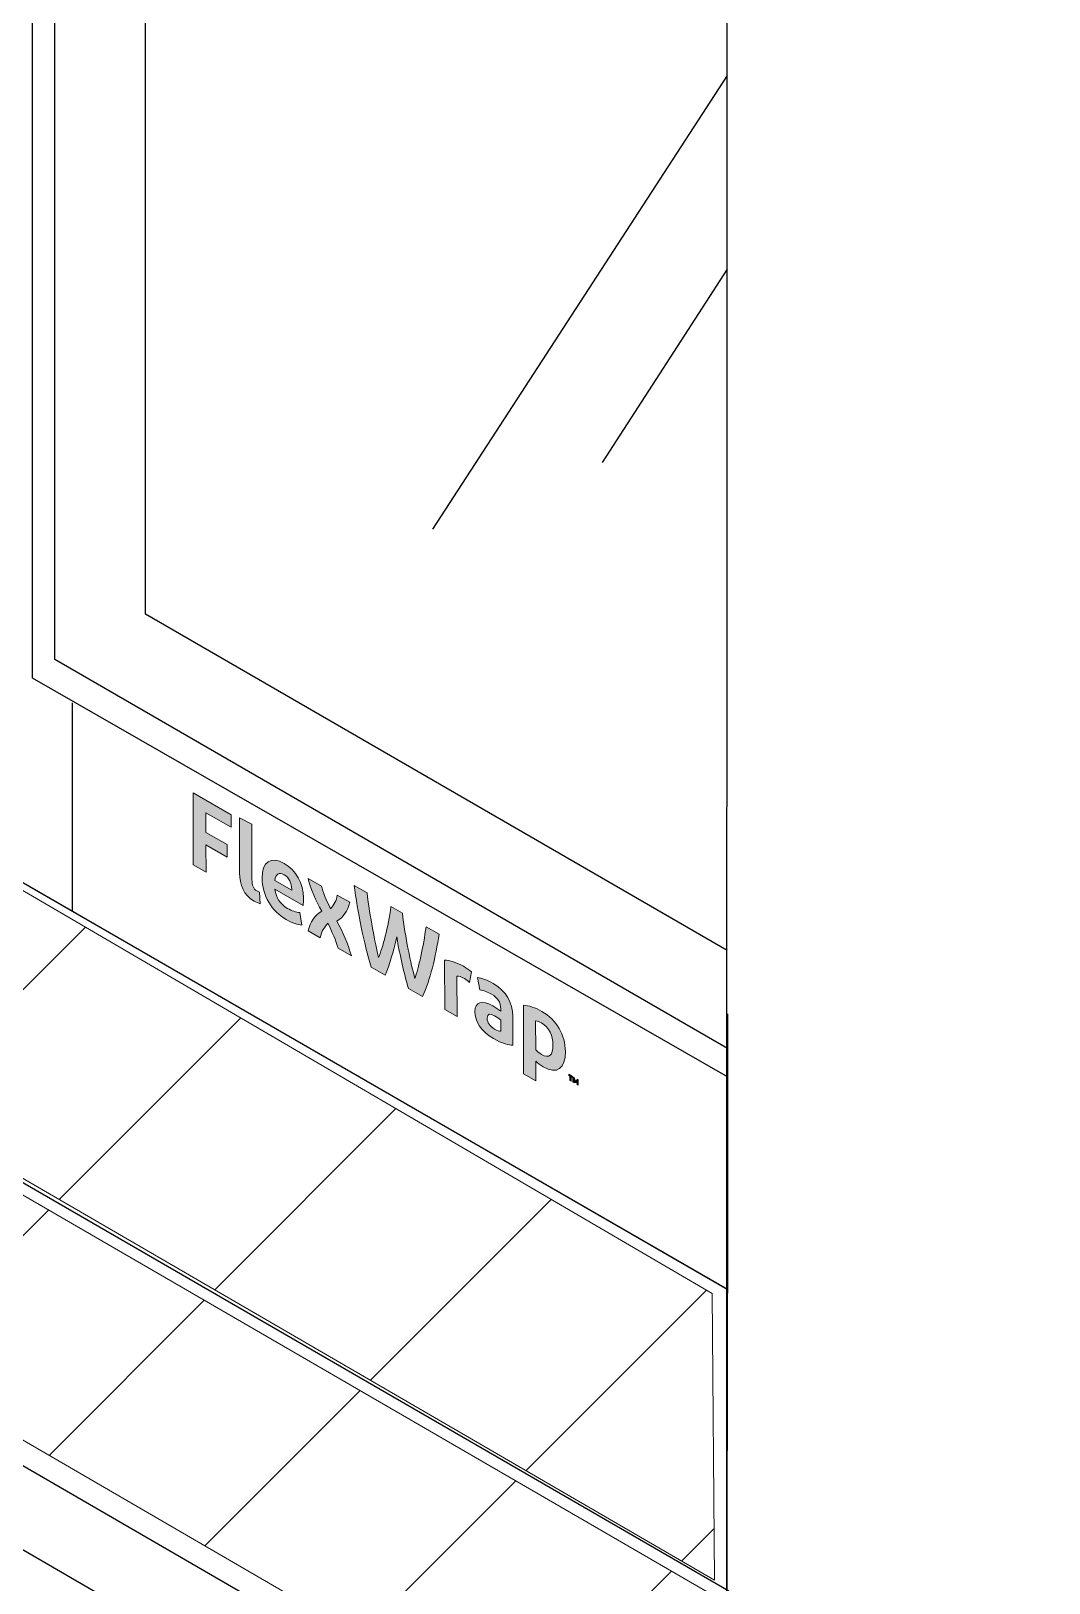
# Model space of a CAD drawing. Extents: x -1279 to 5791, y -3809 to 1769.
# Drawn here: x 4988.3 to 5046.8, y -2838.6 to -2749.4 of the extents above; entities that cross this region are included whole.
import ezdxf

# ---------------------------------------------------------------- set-up
doc = ezdxf.new("R2010")
doc.units = 0
doc.header["$MEASUREMENT"] = 0
for name, color, linetype, lineweight in [('G-ANNO-TTLB', 7, 'Continuous', 0), ('Layer 12', 7, 'Continuous', 0), ('TYVEK', 7, 'Continuous', 0)]:
    doc.layers.add(name, color=color, linetype=linetype, lineweight=lineweight)
pattern_1 = [(45, (0, 0), (-7.071067, 7.071069), [])]

# ---------------------------------------------------------------- blocks, each defined once
blk = doc.blocks.new('Block_279')
at = {"layer": 'TYVEK', "true_color": 0x003b71, "transparency": 33554687}
h = blk.add_hatch(color=156, dxfattribs=at)
h.dxf.hatch_style = 2
edge = h.paths.add_edge_path()
edge.add_spline(control_points=[(4997.631, -2797.314), (4997.631, -2797.314), (4997.621, -2793.173), (4997.621, -2793.173), (4997.621, -2793.173), (4999.806, -2794.428), (4999.806, -2794.428), (4999.806, -2794.428), (4999.808, -2795.149), (4999.808, -2795.149), (4999.808, -2795.149), (4998.356, -2794.316), (4998.356, -2794.316), (4998.356, -2794.316), (4998.359, -2795.44), (4998.359, -2795.44), (4998.359, -2795.44), (4999.58, -2796.141), (4999.58, -2796.141), (4999.58, -2796.141), (4999.581, -2796.862), (4999.581, -2796.862), (4999.581, -2796.862), (4998.36, -2796.161), (4998.36, -2796.161), (4998.36, -2796.161), (4998.364, -2797.735), (4998.364, -2797.735), (4998.364, -2797.735), (4997.631, -2797.314), (4997.631, -2797.314)], knot_values=[0, 0, 0, 0, 1, 1, 1, 2, 2, 2, 3, 3, 3, 4, 4, 4, 5, 5, 5, 6, 6, 6, 7, 7, 7, 8, 8, 8, 9, 9, 9, 10, 10, 10, 10], degree=3, periodic=0)
h = blk.add_hatch(color=156, dxfattribs=at)
h.dxf.hatch_style = 2
edge = h.paths.add_edge_path()
edge.add_spline(control_points=[(5001.004, -2798.157), (5001.004, -2798.477), (5001.077, -2798.69), (5001.282, -2798.807), (5001.333, -2798.837), (5001.385, -2798.86), (5001.431, -2798.875), (5001.431, -2798.875), (5001.484, -2799.549), (5001.484, -2799.549), (5001.386, -2799.517), (5001.227, -2799.449), (5001.125, -2799.39), (5000.535, -2799.052), (5000.297, -2798.473), (5000.296, -2797.763), (5000.296, -2797.763), (5000.288, -2794.604), (5000.288, -2794.604), (5000.288, -2794.604), (5000.996, -2794.963), (5000.996, -2794.963), (5000.996, -2794.963), (5001.004, -2798.157), (5001.004, -2798.157)], knot_values=[0, 0, 0, 0, 1, 1, 1, 2, 2, 2, 3, 3, 3, 4, 4, 4, 5, 5, 5, 6, 6, 6, 7, 7, 7, 8, 8, 8, 8], degree=3, periodic=0)
h = blk.add_hatch(color=156, dxfattribs=at)
h.dxf.hatch_style = 2
edge = h.paths.add_edge_path()
edge.add_spline(control_points=[(5002.315, -2798.207), (5002.315, -2798.207), (5003.29, -2798.767), (5003.29, -2798.767), (5003.29, -2798.767), (5003.29, -2798.696), (5003.29, -2798.696), (5003.289, -2798.365), (5003.135, -2798.034), (5002.852, -2797.872), (5002.555, -2797.701), (5002.36, -2797.832), (5002.315, -2798.207)], knot_values=[0, 0, 0, 0, 1, 1, 1, 2, 2, 2, 3, 3, 3, 4, 4, 4, 4], degree=3, periodic=0)
edge = h.paths.add_edge_path()
edge.add_spline(control_points=[(5003.874, -2800.768), (5003.648, -2800.757), (5003.315, -2800.648), (5002.976, -2800.454), (5002.151, -2799.98), (5001.585, -2799.052), (5001.582, -2798.07), (5001.58, -2797.13), (5002.097, -2796.788), (5002.851, -2797.221), (5003.523, -2797.607), (5003.965, -2798.41), (5003.967, -2799.203), (5003.968, -2799.381), (5003.958, -2799.528), (5003.948, -2799.641), (5003.948, -2799.641), (5002.327, -2798.71), (5002.327, -2798.71), (5002.395, -2799.222), (5002.636, -2799.573), (5003.047, -2799.809), (5003.298, -2799.953), (5003.539, -2800.026), (5003.759, -2800.047), (5003.759, -2800.047), (5003.874, -2800.768), (5003.874, -2800.768)], knot_values=[0, 0, 0, 0, 1, 1, 1, 2, 2, 2, 3, 3, 3, 4, 4, 4, 5, 5, 5, 6, 6, 6, 7, 7, 7, 8, 8, 8, 9, 9, 9, 9], degree=3, periodic=0)
h = blk.add_hatch(color=156, dxfattribs=at)
h.dxf.hatch_style = 2
edge = h.paths.add_edge_path()
edge.add_spline(control_points=[(5005.014, -2799.97), (5004.669, -2799.334), (5004.397, -2798.77), (5004.236, -2798.087), (5004.236, -2798.087), (5005, -2798.526), (5005, -2798.526), (5005.068, -2798.831), (5005.294, -2799.363), (5005.521, -2799.829), (5005.71, -2799.613), (5005.873, -2799.358), (5005.908, -2799.048), (5005.908, -2799.048), (5006.627, -2799.46), (5006.627, -2799.46), (5006.495, -2799.998), (5006.27, -2800.301), (5005.887, -2800.535), (5006.257, -2801.227), (5006.509, -2801.785), (5006.721, -2802.533), (5006.721, -2802.533), (5005.957, -2802.094), (5005.957, -2802.094), (5005.848, -2801.701), (5005.591, -2801.11), (5005.375, -2800.661), (5005.18, -2800.874), (5004.997, -2801.123), (5004.926, -2801.502), (5004.926, -2801.502), (5004.238, -2801.107), (5004.238, -2801.107), (5004.365, -2800.566), (5004.605, -2800.231), (5005.014, -2799.97)], knot_values=[0, 0, 0, 0, 1, 1, 1, 2, 2, 2, 3, 3, 3, 4, 4, 4, 5, 5, 5, 6, 6, 6, 7, 7, 7, 8, 8, 8, 9, 9, 9, 10, 10, 10, 11, 11, 11, 12, 12, 12, 12], degree=3, periodic=0)
h = blk.add_hatch(color=156, dxfattribs=at)
h.dxf.hatch_style = 2
edge = h.paths.add_edge_path()
edge.add_spline(control_points=[(5011.015, -2800.863), (5011.015, -2800.863), (5011.764, -2801.293), (5011.764, -2801.293), (5011.573, -2802.559), (5011.238, -2803.992), (5010.805, -2804.877), (5010.805, -2804.877), (5010, -2804.415), (5010, -2804.415), (5009.746, -2803.531), (5009.518, -2802.532), (5009.326, -2801.453), (5009.134, -2802.311), (5008.915, -2803.054), (5008.661, -2803.646), (5008.661, -2803.646), (5007.855, -2803.184), (5007.855, -2803.184), (5007.442, -2801.812), (5007.074, -2799.976), (5006.881, -2798.489), (5006.881, -2798.489), (5007.624, -2798.916), (5007.624, -2798.916), (5007.786, -2800.256), (5008.077, -2801.823), (5008.289, -2802.635), (5008.508, -2802.07), (5008.849, -2800.907), (5008.994, -2799.703), (5008.994, -2799.703), (5009.651, -2800.08), (5009.651, -2800.08), (5009.808, -2801.457), (5010.145, -2803.009), (5010.372, -2803.831), (5010.576, -2803.257), (5010.865, -2802.023), (5011.015, -2800.863)], knot_values=[0, 0, 0, 0, 1, 1, 1, 2, 2, 2, 3, 3, 3, 4, 4, 4, 5, 5, 5, 6, 6, 6, 7, 7, 7, 8, 8, 8, 9, 9, 9, 10, 10, 10, 11, 11, 11, 12, 12, 12, 13, 13, 13, 13], degree=3, periodic=0)
h = blk.add_hatch(color=156, dxfattribs=at)
h.dxf.hatch_style = 2
edge = h.paths.add_edge_path()
edge.add_spline(control_points=[(5013.157, -2803.138), (5013.342, -2803.244), (5013.516, -2803.368), (5013.619, -2803.457), (5013.619, -2803.457), (5013.518, -2804.066), (5013.518, -2804.066), (5013.431, -2803.981), (5013.323, -2803.907), (5013.215, -2803.845), (5013.026, -2803.736), (5012.897, -2803.704), (5012.79, -2803.701), (5012.79, -2803.701), (5012.795, -2806.02), (5012.795, -2806.02), (5012.795, -2806.02), (5012.088, -2805.614), (5012.088, -2805.614), (5012.088, -2805.614), (5012.081, -2802.78), (5012.081, -2802.78), (5012.357, -2802.779), (5012.788, -2802.926), (5013.157, -2803.138)], knot_values=[0, 0, 0, 0, 1, 1, 1, 2, 2, 2, 3, 3, 3, 4, 4, 4, 5, 5, 5, 6, 6, 6, 7, 7, 7, 8, 8, 8, 8], degree=3, periodic=0)
h = blk.add_hatch(color=156, dxfattribs=at)
h.dxf.hatch_style = 2
edge = h.paths.add_edge_path()
edge.add_spline(control_points=[(5015.313, -2806.869), (5015.313, -2806.869), (5015.311, -2806.236), (5015.311, -2806.236), (5015.193, -2806.138), (5015.07, -2806.05), (5014.947, -2805.979), (5014.711, -2805.844), (5014.527, -2805.844), (5014.527, -2806.122), (5014.528, -2806.371), (5014.682, -2806.589), (5014.954, -2806.745), (5015.108, -2806.834), (5015.236, -2806.872), (5015.313, -2806.869)], knot_values=[0, 0, 0, 0, 1, 1, 1, 2, 2, 2, 3, 3, 3, 4, 4, 4, 5, 5, 5, 5], degree=3, periodic=0)
edge = h.paths.add_edge_path()
edge.add_spline(control_points=[(5014.884, -2807.29), (5014.181, -2806.886), (5013.826, -2806.287), (5013.825, -2805.754), (5013.823, -2805.169), (5014.238, -2805.064), (5014.853, -2805.412), (5014.997, -2805.494), (5015.182, -2805.624), (5015.31, -2805.721), (5015.31, -2805.721), (5015.31, -2805.579), (5015.31, -2805.579), (5015.309, -2805.218), (5015.129, -2804.944), (5014.785, -2804.746), (5014.56, -2804.617), (5014.318, -2804.52), (5014.108, -2804.499), (5014.108, -2804.499), (5013.979, -2803.787), (5013.979, -2803.787), (5014.199, -2803.807), (5014.553, -2803.939), (5014.866, -2804.119), (5015.62, -2804.552), (5015.995, -2805.228), (5015.997, -2806.027), (5015.997, -2806.027), (5016.001, -2807.671), (5016.001, -2807.671), (5015.791, -2807.675), (5015.397, -2807.584), (5014.884, -2807.29)], knot_values=[0, 0, 0, 0, 1, 1, 1, 2, 2, 2, 3, 3, 3, 4, 4, 4, 5, 5, 5, 6, 6, 6, 7, 7, 7, 8, 8, 8, 9, 9, 9, 10, 10, 10, 11, 11, 11, 11], degree=3, periodic=0)
h = blk.add_hatch(color=156, dxfattribs=at)
h.dxf.hatch_style = 2
edge = h.paths.add_edge_path()
edge.add_spline(control_points=[(5017.647, -2808.203), (5018.099, -2808.462), (5018.308, -2808.263), (5018.307, -2807.654), (5018.305, -2807.122), (5018.11, -2806.655), (5017.643, -2806.387), (5017.515, -2806.313), (5017.422, -2806.29), (5017.315, -2806.275), (5017.315, -2806.275), (5017.319, -2807.931), (5017.319, -2807.931), (5017.416, -2808.035), (5017.498, -2808.117), (5017.647, -2808.203)], knot_values=[0, 0, 0, 0, 1, 1, 1, 2, 2, 2, 3, 3, 3, 4, 4, 4, 5, 5, 5, 5], degree=3, periodic=0)
edge = h.paths.add_edge_path()
edge.add_spline(control_points=[(5017.751, -2808.924), (5017.572, -2808.821), (5017.449, -2808.727), (5017.32, -2808.6), (5017.32, -2808.6), (5017.323, -2809.724), (5017.323, -2809.724), (5017.323, -2809.724), (5016.62, -2809.32), (5016.62, -2809.32), (5016.62, -2809.32), (5016.611, -2805.375), (5016.611, -2805.375), (5016.903, -2805.389), (5017.313, -2805.524), (5017.677, -2805.733), (5018.518, -2806.216), (5019.023, -2807.096), (5019.025, -2808.043), (5019.027, -2809.013), (5018.552, -2809.384), (5017.751, -2808.924)], knot_values=[0, 0, 0, 0, 1, 1, 1, 2, 2, 2, 3, 3, 3, 4, 4, 4, 5, 5, 5, 6, 6, 6, 7, 7, 7, 7], degree=3, periodic=0)
h = blk.add_hatch(color=156, dxfattribs=at)
h.dxf.hatch_style = 2
edge = h.paths.add_edge_path()
edge.add_spline(control_points=[(5019.533, -2809.529), (5019.559, -2809.617), (5019.584, -2809.683), (5019.615, -2809.754), (5019.645, -2809.718), (5019.667, -2809.678), (5019.692, -2809.62), (5019.692, -2809.62), (5019.766, -2809.663), (5019.766, -2809.663), (5019.766, -2809.663), (5019.766, -2809.969), (5019.766, -2809.969), (5019.766, -2809.969), (5019.702, -2809.932), (5019.702, -2809.932), (5019.702, -2809.932), (5019.702, -2809.791), (5019.702, -2809.791), (5019.702, -2809.791), (5019.705, -2809.745), (5019.705, -2809.745), (5019.684, -2809.779), (5019.66, -2809.813), (5019.638, -2809.839), (5019.638, -2809.839), (5019.589, -2809.811), (5019.589, -2809.811), (5019.567, -2809.759), (5019.542, -2809.695), (5019.521, -2809.636), (5019.521, -2809.636), (5019.524, -2809.689), (5019.524, -2809.689), (5019.524, -2809.689), (5019.524, -2809.83), (5019.524, -2809.83), (5019.524, -2809.83), (5019.46, -2809.793), (5019.46, -2809.793), (5019.46, -2809.793), (5019.459, -2809.487), (5019.459, -2809.487), (5019.459, -2809.487), (5019.533, -2809.529), (5019.533, -2809.529)], knot_values=[0, 0, 0, 0, 1, 1, 1, 2, 2, 2, 3, 3, 3, 4, 4, 4, 5, 5, 5, 6, 6, 6, 7, 7, 7, 8, 8, 8, 9, 9, 9, 10, 10, 10, 11, 11, 11, 12, 12, 12, 13, 13, 13, 14, 14, 14, 15, 15, 15, 15], degree=3, periodic=0)
edge = h.paths.add_edge_path()
edge.add_spline(control_points=[(5019.287, -2809.456), (5019.287, -2809.456), (5019.216, -2809.415), (5019.216, -2809.415), (5019.216, -2809.415), (5019.215, -2809.347), (5019.215, -2809.347), (5019.215, -2809.347), (5019.43, -2809.47), (5019.43, -2809.47), (5019.43, -2809.47), (5019.43, -2809.538), (5019.43, -2809.538), (5019.43, -2809.538), (5019.358, -2809.497), (5019.358, -2809.497), (5019.358, -2809.497), (5019.359, -2809.735), (5019.359, -2809.735), (5019.359, -2809.735), (5019.288, -2809.694), (5019.288, -2809.694), (5019.288, -2809.694), (5019.287, -2809.456), (5019.287, -2809.456)], knot_values=[0, 0, 0, 0, 1, 1, 1, 2, 2, 2, 3, 3, 3, 4, 4, 4, 5, 5, 5, 6, 6, 6, 7, 7, 7, 8, 8, 8, 8], degree=3, periodic=0)
at = {"layer": 'TYVEK'}
for points, knots in [([(4997.631, -2797.314), (4997.631, -2797.314), (4997.621, -2793.173), (4997.621, -2793.173), (4997.621, -2793.173), (4999.806, -2794.428), (4999.806, -2794.428), (4999.806, -2794.428), (4999.808, -2795.149), (4999.808, -2795.149), (4999.808, -2795.149), (4998.356, -2794.316), (4998.356, -2794.316), (4998.356, -2794.316), (4998.359, -2795.44), (4998.359, -2795.44), (4998.359, -2795.44), (4999.58, -2796.141), (4999.58, -2796.141), (4999.58, -2796.141), (4999.581, -2796.862), (4999.581, -2796.862), (4999.581, -2796.862), (4998.36, -2796.161), (4998.36, -2796.161), (4998.36, -2796.161), (4998.364, -2797.735), (4998.364, -2797.735), (4998.364, -2797.735), (4997.631, -2797.314), (4997.631, -2797.314)], [0, 0, 0, 0, 1, 1, 1, 2, 2, 2, 3, 3, 3, 4, 4, 4, 5, 5, 5, 6, 6, 6, 7, 7, 7, 8, 8, 8, 9, 9, 9, 10, 10, 10, 10]), ([(5001.004, -2798.157), (5001.004, -2798.477), (5001.077, -2798.69), (5001.282, -2798.807), (5001.333, -2798.837), (5001.385, -2798.86), (5001.431, -2798.875), (5001.431, -2798.875), (5001.484, -2799.549), (5001.484, -2799.549), (5001.386, -2799.517), (5001.227, -2799.449), (5001.125, -2799.39), (5000.535, -2799.052), (5000.297, -2798.473), (5000.296, -2797.763), (5000.296, -2797.763), (5000.288, -2794.604), (5000.288, -2794.604), (5000.288, -2794.604), (5000.996, -2794.963), (5000.996, -2794.963), (5000.996, -2794.963), (5001.004, -2798.157), (5001.004, -2798.157)], [0, 0, 0, 0, 1, 1, 1, 2, 2, 2, 3, 3, 3, 4, 4, 4, 5, 5, 5, 6, 6, 6, 7, 7, 7, 8, 8, 8, 8]), ([(5003.874, -2800.768), (5003.648, -2800.757), (5003.315, -2800.648), (5002.976, -2800.454), (5002.151, -2799.98), (5001.585, -2799.052), (5001.582, -2798.07), (5001.58, -2797.13), (5002.097, -2796.788), (5002.851, -2797.221), (5003.523, -2797.607), (5003.965, -2798.41), (5003.967, -2799.203), (5003.968, -2799.381), (5003.958, -2799.528), (5003.948, -2799.641), (5003.948, -2799.641), (5002.327, -2798.71), (5002.327, -2798.71), (5002.395, -2799.222), (5002.636, -2799.573), (5003.047, -2799.809), (5003.298, -2799.953), (5003.539, -2800.026), (5003.759, -2800.047), (5003.759, -2800.047), (5003.874, -2800.768), (5003.874, -2800.768)], [0, 0, 0, 0, 1, 1, 1, 2, 2, 2, 3, 3, 3, 4, 4, 4, 5, 5, 5, 6, 6, 6, 7, 7, 7, 8, 8, 8, 9, 9, 9, 9]), ([(5002.315, -2798.207), (5002.315, -2798.207), (5003.29, -2798.767), (5003.29, -2798.767), (5003.29, -2798.767), (5003.29, -2798.696), (5003.29, -2798.696), (5003.289, -2798.365), (5003.135, -2798.034), (5002.852, -2797.872), (5002.555, -2797.701), (5002.36, -2797.832), (5002.315, -2798.207)], [0, 0, 0, 0, 1, 1, 1, 2, 2, 2, 3, 3, 3, 4, 4, 4, 4]), ([(5005.014, -2799.97), (5004.669, -2799.334), (5004.397, -2798.77), (5004.236, -2798.087), (5004.236, -2798.087), (5005, -2798.526), (5005, -2798.526), (5005.068, -2798.831), (5005.294, -2799.363), (5005.521, -2799.829), (5005.71, -2799.613), (5005.873, -2799.358), (5005.908, -2799.048), (5005.908, -2799.048), (5006.627, -2799.46), (5006.627, -2799.46), (5006.495, -2799.998), (5006.27, -2800.301), (5005.887, -2800.535), (5006.257, -2801.227), (5006.509, -2801.785), (5006.721, -2802.533), (5006.721, -2802.533), (5005.957, -2802.094), (5005.957, -2802.094), (5005.848, -2801.701), (5005.591, -2801.11), (5005.375, -2800.661), (5005.18, -2800.874), (5004.997, -2801.123), (5004.926, -2801.502), (5004.926, -2801.502), (5004.238, -2801.107), (5004.238, -2801.107), (5004.365, -2800.566), (5004.605, -2800.231), (5005.014, -2799.97)], [0, 0, 0, 0, 1, 1, 1, 2, 2, 2, 3, 3, 3, 4, 4, 4, 5, 5, 5, 6, 6, 6, 7, 7, 7, 8, 8, 8, 9, 9, 9, 10, 10, 10, 11, 11, 11, 12, 12, 12, 12]), ([(5011.015, -2800.863), (5011.015, -2800.863), (5011.764, -2801.293), (5011.764, -2801.293), (5011.573, -2802.559), (5011.238, -2803.992), (5010.805, -2804.877), (5010.805, -2804.877), (5010, -2804.415), (5010, -2804.415), (5009.746, -2803.531), (5009.518, -2802.532), (5009.326, -2801.453), (5009.134, -2802.311), (5008.915, -2803.054), (5008.661, -2803.646), (5008.661, -2803.646), (5007.855, -2803.184), (5007.855, -2803.184), (5007.442, -2801.812), (5007.074, -2799.976), (5006.881, -2798.489), (5006.881, -2798.489), (5007.624, -2798.916), (5007.624, -2798.916), (5007.786, -2800.256), (5008.077, -2801.823), (5008.289, -2802.635), (5008.508, -2802.07), (5008.849, -2800.907), (5008.994, -2799.703), (5008.994, -2799.703), (5009.651, -2800.08), (5009.651, -2800.08), (5009.808, -2801.457), (5010.145, -2803.009), (5010.372, -2803.831), (5010.576, -2803.257), (5010.865, -2802.023), (5011.015, -2800.863)], [0, 0, 0, 0, 1, 1, 1, 2, 2, 2, 3, 3, 3, 4, 4, 4, 5, 5, 5, 6, 6, 6, 7, 7, 7, 8, 8, 8, 9, 9, 9, 10, 10, 10, 11, 11, 11, 12, 12, 12, 13, 13, 13, 13]), ([(5013.157, -2803.138), (5013.342, -2803.244), (5013.516, -2803.368), (5013.619, -2803.457), (5013.619, -2803.457), (5013.518, -2804.066), (5013.518, -2804.066), (5013.431, -2803.981), (5013.323, -2803.907), (5013.215, -2803.845), (5013.026, -2803.736), (5012.897, -2803.704), (5012.79, -2803.701), (5012.79, -2803.701), (5012.795, -2806.02), (5012.795, -2806.02), (5012.795, -2806.02), (5012.088, -2805.614), (5012.088, -2805.614), (5012.088, -2805.614), (5012.081, -2802.78), (5012.081, -2802.78), (5012.357, -2802.779), (5012.788, -2802.926), (5013.157, -2803.138)], [0, 0, 0, 0, 1, 1, 1, 2, 2, 2, 3, 3, 3, 4, 4, 4, 5, 5, 5, 6, 6, 6, 7, 7, 7, 8, 8, 8, 8]), ([(5014.884, -2807.29), (5014.181, -2806.886), (5013.826, -2806.287), (5013.825, -2805.754), (5013.823, -2805.169), (5014.238, -2805.064), (5014.853, -2805.412), (5014.997, -2805.494), (5015.182, -2805.624), (5015.31, -2805.721), (5015.31, -2805.721), (5015.31, -2805.579), (5015.31, -2805.579), (5015.309, -2805.218), (5015.129, -2804.944), (5014.785, -2804.746), (5014.56, -2804.617), (5014.318, -2804.52), (5014.108, -2804.499), (5014.108, -2804.499), (5013.979, -2803.787), (5013.979, -2803.787), (5014.199, -2803.807), (5014.553, -2803.939), (5014.866, -2804.119), (5015.62, -2804.552), (5015.995, -2805.228), (5015.997, -2806.027), (5015.997, -2806.027), (5016.001, -2807.671), (5016.001, -2807.671), (5015.791, -2807.675), (5015.397, -2807.584), (5014.884, -2807.29)], [0, 0, 0, 0, 1, 1, 1, 2, 2, 2, 3, 3, 3, 4, 4, 4, 5, 5, 5, 6, 6, 6, 7, 7, 7, 8, 8, 8, 9, 9, 9, 10, 10, 10, 11, 11, 11, 11]), ([(5017.751, -2808.924), (5017.572, -2808.821), (5017.449, -2808.727), (5017.32, -2808.6), (5017.32, -2808.6), (5017.323, -2809.724), (5017.323, -2809.724), (5017.323, -2809.724), (5016.62, -2809.32), (5016.62, -2809.32), (5016.62, -2809.32), (5016.611, -2805.375), (5016.611, -2805.375), (5016.903, -2805.389), (5017.313, -2805.524), (5017.677, -2805.733), (5018.518, -2806.216), (5019.023, -2807.096), (5019.025, -2808.043), (5019.027, -2809.013), (5018.552, -2809.384), (5017.751, -2808.924)], [0, 0, 0, 0, 1, 1, 1, 2, 2, 2, 3, 3, 3, 4, 4, 4, 5, 5, 5, 6, 6, 6, 7, 7, 7, 7]), ([(5015.313, -2806.869), (5015.313, -2806.869), (5015.311, -2806.236), (5015.311, -2806.236), (5015.193, -2806.138), (5015.07, -2806.05), (5014.947, -2805.979), (5014.711, -2805.844), (5014.527, -2805.844), (5014.527, -2806.122), (5014.528, -2806.371), (5014.682, -2806.589), (5014.954, -2806.745), (5015.108, -2806.834), (5015.236, -2806.872), (5015.313, -2806.869)], [0, 0, 0, 0, 1, 1, 1, 2, 2, 2, 3, 3, 3, 4, 4, 4, 5, 5, 5, 5]), ([(5017.647, -2808.203), (5018.099, -2808.462), (5018.308, -2808.263), (5018.307, -2807.654), (5018.305, -2807.122), (5018.11, -2806.655), (5017.643, -2806.387), (5017.515, -2806.313), (5017.422, -2806.29), (5017.315, -2806.275), (5017.315, -2806.275), (5017.319, -2807.931), (5017.319, -2807.931), (5017.416, -2808.035), (5017.498, -2808.117), (5017.647, -2808.203)], [0, 0, 0, 0, 1, 1, 1, 2, 2, 2, 3, 3, 3, 4, 4, 4, 5, 5, 5, 5]), ([(5019.287, -2809.456), (5019.287, -2809.456), (5019.216, -2809.415), (5019.216, -2809.415), (5019.216, -2809.415), (5019.215, -2809.347), (5019.215, -2809.347), (5019.215, -2809.347), (5019.43, -2809.47), (5019.43, -2809.47), (5019.43, -2809.47), (5019.43, -2809.538), (5019.43, -2809.538), (5019.43, -2809.538), (5019.358, -2809.497), (5019.358, -2809.497), (5019.358, -2809.497), (5019.359, -2809.735), (5019.359, -2809.735), (5019.359, -2809.735), (5019.288, -2809.694), (5019.288, -2809.694), (5019.288, -2809.694), (5019.287, -2809.456), (5019.287, -2809.456)], [0, 0, 0, 0, 1, 1, 1, 2, 2, 2, 3, 3, 3, 4, 4, 4, 5, 5, 5, 6, 6, 6, 7, 7, 7, 8, 8, 8, 8]), ([(5019.533, -2809.529), (5019.559, -2809.617), (5019.584, -2809.683), (5019.615, -2809.754), (5019.645, -2809.718), (5019.667, -2809.678), (5019.692, -2809.62), (5019.692, -2809.62), (5019.766, -2809.663), (5019.766, -2809.663), (5019.766, -2809.663), (5019.766, -2809.969), (5019.766, -2809.969), (5019.766, -2809.969), (5019.702, -2809.932), (5019.702, -2809.932), (5019.702, -2809.932), (5019.702, -2809.791), (5019.702, -2809.791), (5019.702, -2809.791), (5019.705, -2809.745), (5019.705, -2809.745), (5019.684, -2809.779), (5019.66, -2809.813), (5019.638, -2809.839), (5019.638, -2809.839), (5019.589, -2809.811), (5019.589, -2809.811), (5019.567, -2809.759), (5019.542, -2809.695), (5019.521, -2809.636), (5019.521, -2809.636), (5019.524, -2809.689), (5019.524, -2809.689), (5019.524, -2809.689), (5019.524, -2809.83), (5019.524, -2809.83), (5019.524, -2809.83), (5019.46, -2809.793), (5019.46, -2809.793), (5019.46, -2809.793), (5019.459, -2809.487), (5019.459, -2809.487), (5019.459, -2809.487), (5019.533, -2809.529), (5019.533, -2809.529)], [0, 0, 0, 0, 1, 1, 1, 2, 2, 2, 3, 3, 3, 4, 4, 4, 5, 5, 5, 6, 6, 6, 7, 7, 7, 8, 8, 8, 9, 9, 9, 10, 10, 10, 11, 11, 11, 12, 12, 12, 13, 13, 13, 14, 14, 14, 15, 15, 15, 15])]:
    blk.add_open_spline(points, degree=3, knots=knots, dxfattribs=at)
blk = doc.blocks.new('Block_278')
at = {"layer": 'TYVEK'}
blk.add_blockref('Block_279', (0, 0), dxfattribs=at)

msp = doc.modelspace()

# ---------------------------------------------------------------- hatches: boundary and pattern name
at = {"layer": 'G-ANNO-TTLB', "true_color": 0xff00ff, "transparency": 33554687}
h = msp.add_hatch(color=6, dxfattribs=at)
edge = h.paths.add_edge_path()
edge.add_spline(control_points=[(5472, -3692.604), (5472, -3692.604), (2542.482, -3692.604), (2542.482, -3692.604), (2542.482, -3692.604), (2542.482, -1235.604), (2542.482, -1235.604), (2542.482, -1235.604), (5472, -1235.604), (5472, -1235.604), (5472, -1235.604), (5472, -3692.604), (5472, -3692.604)], knot_values=[0, 0, 0, 0, 1, 1, 1, 2, 2, 2, 3, 3, 3, 4, 4, 4, 4], degree=3, periodic=0)
edge = h.paths.add_edge_path()
edge.add_spline(control_points=[(2551.482, -1244.604), (2551.482, -1244.604), (2551.482, -3683.604), (2551.482, -3683.604), (2551.482, -3683.604), (5463, -3683.604), (5463, -3683.604), (5463, -3683.604), (5463, -1244.604), (5463, -1244.604), (5463, -1244.604), (2551.482, -1244.604), (2551.482, -1244.604)], knot_values=[0, 0, 0, 0, 1, 1, 1, 2, 2, 2, 3, 3, 3, 4, 4, 4, 4], degree=3, periodic=0)
edge.add_line((2551.482, -1244.604), (2551.482, -1244.604))
at = {"layer": 'Layer 12', "true_color": 0x000000, "transparency": 33554687}
h = msp.add_hatch(dxfattribs=at)
h.set_pattern_fill('_U', color=18, scale=10, angle=44.99999, style=2, pattern_type=0)
h.set_pattern_definition(pattern_1)
h.paths.add_polyline_path([(5027.603, -2838.418), (4964.371, -2801.712), (4977.72, -2792.871), (5027.458, -2821.945)])
h = msp.add_hatch(dxfattribs=at)
h.set_pattern_fill('_U', color=18, scale=10, angle=44.99999, style=2, pattern_type=0)
h.set_pattern_definition(pattern_1)
h.paths.add_polyline_path([(5027.534, -2839.3), (5027.534, -2853.439), (4951.831, -2809.447), (4964.032, -2802.5)])

# ---------------------------------------------------------------- linework, layer by layer
at = {"layer": 'G-ANNO-TTLB'}
for points in [[(5472, -3692.604), (5472, -3692.604), (2542.482, -3692.604), (2542.482, -3692.604), (2542.482, -3692.604), (2542.482, -1235.604), (2542.482, -1235.604), (2542.482, -1235.604), (5472, -1235.604), (5472, -1235.604), (5472, -1235.604), (5472, -3692.604), (5472, -3692.604)], [(2551.482, -1244.604), (2551.482, -1244.604), (2551.482, -3683.604), (2551.482, -3683.604), (2551.482, -3683.604), (5463, -3683.604), (5463, -3683.604), (5463, -3683.604), (5463, -1244.604), (5463, -1244.604), (5463, -1244.604), (2551.482, -1244.604), (2551.482, -1244.604)]]:
    msp.add_open_spline(points, degree=3, knots=[0, 0, 0, 0, 1, 1, 1, 2, 2, 2, 3, 3, 3, 4, 4, 4, 4], dxfattribs=at)
at = {"layer": 'Layer 12'}
for points in [[(5027.603, -2838.418), (4964.371, -2801.712), (4977.72, -2792.871), (5027.458, -2821.945)], [(5027.534, -2839.3), (5027.534, -2853.439), (4951.831, -2809.447), (4964.032, -2802.5)]]:
    msp.add_lwpolyline(points, close=True, dxfattribs=at)
at = {"layer": 'TYVEK', "color": 3, "lineweight": 25, "true_color": 0x00ff00}
for p, q in [((4988.386, -2786.58), (4988.386, -2665.725)), ((4989.68, -2785.494), (4989.68, -2666.483)), ((4994.887, -2782.888), (4994.887, -2669.535)), ((5028.317, -2802.227), (4994.887, -2782.888)), ((5028.349, -2807.864), (4989.68, -2785.494)), ((5028.349, -2809.491), (4988.386, -2786.58))]:
    msp.add_line(p, q, dxfattribs=at)
at = {"layer": 'TYVEK', "color": 18, "lineweight": 25, "true_color": 0x000000}
for p, q in [((5028.3, -2860.082), (5028.35, -2689.146)), ((5006.01, -2808.819), (5028.35, -2821.707))]:
    msp.add_line(p, q, dxfattribs=at)
at = {"layer": 'TYVEK', "color": 252, "lineweight": 25, "true_color": 0x848484}
for p, q in [((5028.331, -2751.933), (5011.389, -2778.018)), ((5028.328, -2763.067), (5021.132, -2774.182))]:
    msp.add_line(p, q, dxfattribs=at)
at = {"layer": 'TYVEK', "color": 4, "lineweight": 25, "true_color": 0x00ffff}
for p, q in [((4990.684, -2799.977), (4990.684, -2787.986)), ((4979.177, -2793.339), (5028.362, -2821.714)), ((4988.17, -2798.527), (5028.349, -2821.707)), ((4964.432, -2802.031), (5028.42, -2839.047)), ((5028.349, -2805.867), (5028.349, -2821.927)), ((4950.608, -2810.314), (5027.268, -2854.661)), ((5028.296, -2858.129), (5028.35, -2821.421)), ((4987.522, -2836.492), (5028.3, -2860.082))]:
    msp.add_line(p, q, dxfattribs=at)

# ---------------------------------------------------------------- block references
at = {"layer": 'TYVEK'}
msp.add_blockref('Block_278', (0, 0), dxfattribs=at)

doc.saveas('drawing.dxf')
